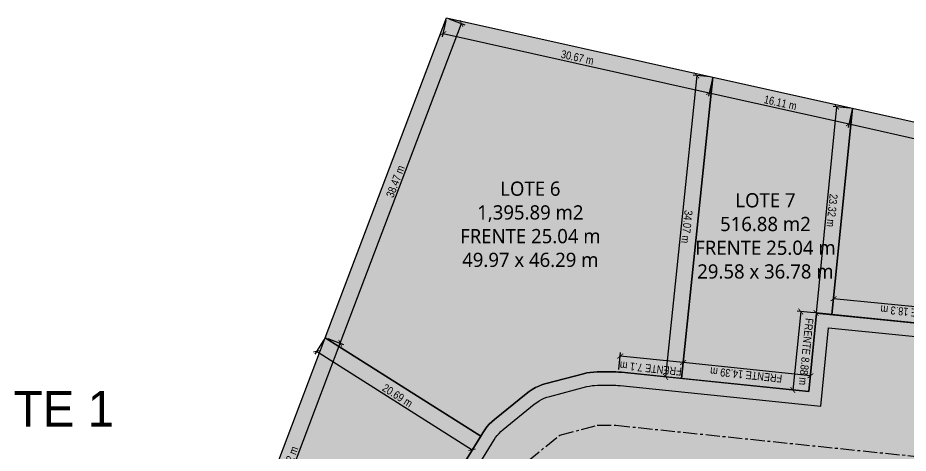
# Model space of a CAD drawing. Header units: metres. Extents: x 357816 to 358234, y 2285110 to 2285487.
# Drawn here: x 357893.3 to 357993.5, y 2285240 to 2285289 of the extents above; entities that cross this region are included whole.
import ezdxf
from ezdxf.enums import TextEntityAlignment as Align

# ---------------------------------------------------------------- set-up
doc = ezdxf.new("R2010")
doc.units = ezdxf.units.M
doc.header["$LTSCALE"] = 0.5
doc.linetypes.add('CENTER', pattern=[5.08, 3.175, -0.635, 0.635, -0.635])
for name, color, linetype in [('COTAS', 6, 'Continuous'), ('LOTES', 2, 'Continuous'), ('TEXTOS', 7, 'Continuous'), ('VIAL_ASFALTO', 8, 'Continuous'), ('VIAL_BANQUETA', 9, 'CONTINUOUS')]:
    doc.layers.add(name, color=color, linetype=linetype)
doc.styles.add('OpenSans', font='OpenSans-Regular.ttf')
doc.styles.add('OpenSansCondensed-Light', font='OpenSansCondensed-Light.ttf')
doc.dimstyles.new('COTAS_M', dxfattribs={"dimtxt": 0.9, "dimasz": 0.6, "dimexe": 0.4, "dimexo": 0.3, "dimgap": 0.2, "dimtad": 1, "dimzin": 12, "dimdsep": 46, "dimtxsty": 'OpenSansCondensed-Light', "dimblk": 'ARCHTICK', "dimcen": 2.5, "dimclrd": 256, "dimclre": 256, "dimclrt": 256, "dimazin": 3, "dimtfac": 0.5, "dimtmove": 2, "dimatfit": 3})

# ---------------------------------------------------------------- blocks, each defined once
blk = doc.blocks.new('_ARCHTICK')
at = {"color": 0, "linetype": 'BYBLOCK', "const_width": 0.15}
blk.add_lwpolyline([(-0.5, -0.5), (0.5, 0.5)], dxfattribs=at)
blk = doc.blocks.new('*D18')
for p, q in [((357919.27, 2285225.12), (357929.59, 2285252.36)), ((357928.19, 2285252.89), (357929.97, 2285252.21)), ((357917.87, 2285225.65), (357919.65, 2285224.98))]:
    blk.add_line(p, q)
at = {"layer": 'Defpoints'}
for p in [(357927.91, 2285252.99), (357917.59, 2285225.76), (357919.27, 2285225.12)]:
    blk.add_point(p, dxfattribs=at)
at = {"layer": 'COTAS', "xscale": 0.6, "yscale": 0.6}
for p, rotation in [((357929.59, 2285252.36), 69.24801258604921), ((357919.27, 2285225.12), 249.2480125860492)]:
    blk.add_blockref('_ARCHTICK', p, dxfattribs=dict(at, rotation=rotation))
at = {"layer": 'COTAS', "insert": (357923.82, 2285238.97), "char_height": 0.9, "attachment_point": 5, "rotation": 69.248, "style": 'OpenSansCondensed-Light'}
blk.add_mtext('29.12 m', dxfattribs=at)
blk = doc.blocks.new('*D19')
for p, q in [((357927.75, 2285252.74), (357926.73, 2285251.14)), ((357926.94, 2285251.47), (357944.42, 2285240.39)), ((357945.22, 2285241.65), (357944.2, 2285240.05))]:
    blk.add_line(p, q)
at = {"layer": 'Defpoints'}
for p in [(357927.91, 2285252.99), (357926.94, 2285251.47), (357945.38, 2285241.91)]:
    blk.add_point(p, dxfattribs=at)
at = {"layer": 'COTAS', "xscale": 0.6, "yscale": 0.6}
for p, rotation in [((357926.94, 2285251.47), 147.604402993723), ((357944.42, 2285240.39), -32.395597006276994)]:
    blk.add_blockref('_ARCHTICK', p, dxfattribs=dict(at, rotation=rotation))
at = {"layer": 'COTAS', "insert": (357936.03, 2285246.48), "char_height": 0.9, "attachment_point": 5, "rotation": 327.6044, "style": 'OpenSansCondensed-Light'}
blk.add_mtext('20.69 m', dxfattribs=at)
blk = doc.blocks.new('*D20')
for p, q in [((357960.92, 2285249.43), (357961.11, 2285251.32)), ((357968.14, 2285250.2), (357961.07, 2285250.92)), ((357967.99, 2285248.71), (357968.18, 2285250.6))]:
    blk.add_line(p, q)
at = {"layer": 'Defpoints'}
for p in [(357968.14, 2285250.2), (357960.89, 2285249.13), (357967.96, 2285248.41)]:
    blk.add_point(p, dxfattribs=at)
at = {"layer": 'COTAS', "xscale": 0.6, "yscale": 0.6}
for p, rotation in [((357961.07, 2285250.92), 174.14168026620027), ((357968.14, 2285250.2), 354.1416802662003)]:
    blk.add_blockref('_ARCHTICK', p, dxfattribs=dict(at, rotation=rotation))
at = {"layer": 'COTAS', "insert": (357964.5, 2285249.52), "char_height": 0.9, "attachment_point": 5, "rotation": 174.1417, "style": 'OpenSansCondensed-Light'}
blk.add_mtext('FRENTE 7.1 m', dxfattribs=at)
blk = doc.blocks.new('*D21')
for p, q in [((357929.59, 2285252.36), (357943.22, 2285288.33)), ((357941.82, 2285288.86), (357943.6, 2285288.19)), ((357928.19, 2285252.89), (357929.97, 2285252.21))]:
    blk.add_line(p, q)
at = {"layer": 'Defpoints'}
for p in [(357941.54, 2285288.97), (357927.91, 2285252.99), (357929.59, 2285252.36)]:
    blk.add_point(p, dxfattribs=at)
at = {"layer": 'COTAS', "xscale": 0.6, "yscale": 0.6}
for p, rotation in [((357943.22, 2285288.33), 69.24801258615568), ((357929.59, 2285252.36), 249.24801258615568)]:
    blk.add_blockref('_ARCHTICK', p, dxfattribs=dict(at, rotation=rotation))
at = {"layer": 'COTAS', "insert": (357935.8, 2285270.57), "char_height": 0.9, "attachment_point": 5, "rotation": 69.248, "style": 'OpenSansCondensed-Light'}
blk.add_mtext('38.47 m', dxfattribs=at)
blk = doc.blocks.new('*D22')
for p, q in [((357941.47, 2285288.68), (357941.06, 2285286.82)), ((357941.15, 2285287.21), (357971.08, 2285280.54)), ((357971.41, 2285282), (357970.99, 2285280.15))]:
    blk.add_line(p, q)
at = {"layer": 'Defpoints'}
for p in [(357941.54, 2285288.97), (357941.15, 2285287.21), (357971.47, 2285282.3)]:
    blk.add_point(p, dxfattribs=at)
at = {"layer": 'COTAS', "xscale": 0.6, "yscale": 0.6}
for p, rotation in [((357941.15, 2285287.21), 167.43030142478761), ((357971.08, 2285280.54), -12.569698575212374)]:
    blk.add_blockref('_ARCHTICK', p, dxfattribs=dict(at, rotation=rotation))
at = {"layer": 'COTAS', "insert": (357956.26, 2285284.51), "char_height": 0.9, "attachment_point": 5, "rotation": 347.4303, "style": 'OpenSansCondensed-Light'}
blk.add_mtext('30.67 m', dxfattribs=at)
blk = doc.blocks.new('*D23')
for p, q in [((357969.68, 2285282.48), (357966.17, 2285248.59)), ((357971.17, 2285282.33), (357969.28, 2285282.52)), ((357967.66, 2285248.44), (357965.77, 2285248.63))]:
    blk.add_line(p, q)
at = {"layer": 'Defpoints'}
for p in [(357969.68, 2285282.48), (357971.47, 2285282.3), (357967.96, 2285248.41)]:
    blk.add_point(p, dxfattribs=at)
at = {"layer": 'COTAS', "xscale": 0.6, "yscale": 0.6}
for p, rotation in [((357969.68, 2285282.48), 84.07704181257049), ((357966.17, 2285248.59), -95.92295818742951)]:
    blk.add_blockref('_ARCHTICK', p, dxfattribs=dict(at, rotation=rotation))
at = {"layer": 'COTAS', "insert": (357968.57, 2285265.47), "char_height": 0.9, "attachment_point": 5, "rotation": 264.077, "style": 'OpenSansCondensed-Light'}
blk.add_mtext('34.07 m', dxfattribs=at)
blk = doc.blocks.new('*D24')
for p, q in [((357981.37, 2285255.94), (357980.48, 2285247.1)), ((357982.86, 2285255.79), (357980.97, 2285255.98)), ((357981.97, 2285246.95), (357980.08, 2285247.14))]:
    blk.add_line(p, q)
at = {"layer": 'Defpoints'}
for p in [(357981.37, 2285255.94), (357983.16, 2285255.76), (357982.27, 2285246.92)]:
    blk.add_point(p, dxfattribs=at)
at = {"layer": 'COTAS', "xscale": 0.6, "yscale": 0.6}
for p, rotation in [((357981.37, 2285255.94), 84.24543466894124), ((357980.48, 2285247.1), -95.75456533105876)]:
    blk.add_blockref('_ARCHTICK', p, dxfattribs=dict(at, rotation=rotation))
at = {"layer": 'COTAS', "insert": (357981.97, 2285251.42), "char_height": 0.9, "attachment_point": 5, "rotation": 264.2454, "style": 'OpenSansCondensed-Light'}
blk.add_mtext('FRENTE 8.88 m', dxfattribs=at)
blk = doc.blocks.new('*D25')
for p, q in [((357967.99, 2285248.71), (357968.18, 2285250.6)), ((357982.46, 2285248.71), (357968.14, 2285250.2)), ((357982.3, 2285247.22), (357982.5, 2285249.11))]:
    blk.add_line(p, q)
at = {"layer": 'Defpoints'}
for p in [(357967.96, 2285248.41), (357982.46, 2285248.71), (357982.27, 2285246.92)]:
    blk.add_point(p, dxfattribs=at)
at = {"layer": 'COTAS', "xscale": 0.6, "yscale": 0.6}
for p, rotation in [((357968.14, 2285250.2), 174.0770418102772), ((357982.46, 2285248.71), 354.0770418102772)]:
    blk.add_blockref('_ARCHTICK', p, dxfattribs=dict(at, rotation=rotation))
at = {"layer": 'COTAS', "insert": (357975.23, 2285248.81), "char_height": 0.9, "attachment_point": 5, "rotation": 174.077, "style": 'OpenSansCondensed-Light'}
blk.add_mtext('FRENTE 14.39 m', dxfattribs=at)
blk = doc.blocks.new('*D26')
for p, q in [((357971.41, 2285282), (357970.99, 2285280.15)), ((357971.08, 2285280.54), (357986.8, 2285277.03)), ((357987.13, 2285278.5), (357986.72, 2285276.64))]:
    blk.add_line(p, q)
at = {"layer": 'Defpoints'}
for p in [(357971.47, 2285282.3), (357971.08, 2285280.54), (357987.19, 2285278.79)]:
    blk.add_point(p, dxfattribs=at)
at = {"layer": 'COTAS', "xscale": 0.6, "yscale": 0.6}
for p, rotation in [((357971.08, 2285280.54), 167.43030142461078), ((357986.8, 2285277.03), -12.569698575389213)]:
    blk.add_blockref('_ARCHTICK', p, dxfattribs=dict(at, rotation=rotation))
at = {"layer": 'COTAS', "insert": (357979.08, 2285279.42), "char_height": 0.9, "attachment_point": 5, "rotation": 347.4303, "style": 'OpenSansCondensed-Light'}
blk.add_mtext('16.11 m', dxfattribs=at)
blk = doc.blocks.new('*D27')
for p, q in [((357985.4, 2285278.97), (357983.09, 2285255.77)), ((357986.9, 2285278.82), (357985.01, 2285279.01)), ((357984.58, 2285255.62), (357982.69, 2285255.81))]:
    blk.add_line(p, q)
at = {"layer": 'Defpoints'}
for p in [(357985.4, 2285278.97), (357987.19, 2285278.79), (357984.88, 2285255.59)]:
    blk.add_point(p, dxfattribs=at)
at = {"layer": 'COTAS', "xscale": 0.6, "yscale": 0.6}
for p, rotation in [((357985.4, 2285278.97), 84.29794616028987), ((357983.09, 2285255.77), -95.70205383971013)]:
    blk.add_blockref('_ARCHTICK', p, dxfattribs=dict(at, rotation=rotation))
at = {"layer": 'COTAS', "insert": (357984.89, 2285267.3), "char_height": 0.9, "attachment_point": 5, "rotation": 264.2979, "style": 'OpenSansCondensed-Light'}
blk.add_mtext('23.32 m', dxfattribs=at)
blk = doc.blocks.new('*D29')
for p, q in [((357984.91, 2285255.89), (357985.1, 2285257.78)), ((358003.27, 2285255.56), (357985.06, 2285257.38)), ((358003.12, 2285254.07), (358003.31, 2285255.96))]:
    blk.add_line(p, q)
at = {"layer": 'Defpoints'}
for p in [(357984.88, 2285255.59), (358003.27, 2285255.56), (358003.09, 2285253.77)]:
    blk.add_point(p, dxfattribs=at)
at = {"layer": 'COTAS', "xscale": 0.6, "yscale": 0.6}
for p, rotation in [((357985.06, 2285257.38), 174.2979461516518), ((358003.27, 2285255.56), 354.2979461516518)]:
    blk.add_blockref('_ARCHTICK', p, dxfattribs=dict(at, rotation=rotation))
at = {"layer": 'COTAS', "insert": (357994.1, 2285255.82), "char_height": 0.9, "attachment_point": 5, "rotation": 174.2979, "style": 'OpenSansCondensed-Light'}
blk.add_mtext('FRENTE 18.3 m', dxfattribs=at)
blk = doc.blocks.new('*D30')
for p, q in [((357987.13, 2285278.5), (357986.72, 2285276.64)), ((357986.8, 2285277.03), (358054.02, 2285262.05)), ((358054.35, 2285263.51), (358053.93, 2285261.66))]:
    blk.add_line(p, q)
at = {"layer": 'Defpoints'}
for p in [(357987.19, 2285278.79), (357986.8, 2285277.03), (358054.41, 2285263.8)]:
    blk.add_point(p, dxfattribs=at)
at = {"layer": 'COTAS', "xscale": 0.6, "yscale": 0.6}
for p, rotation in [((357986.8, 2285277.03), 167.4303014250695), ((358054.02, 2285262.05), -12.569698574930499)]:
    blk.add_blockref('_ARCHTICK', p, dxfattribs=dict(at, rotation=rotation))
at = {"layer": 'COTAS', "insert": (358020.55, 2285270.17), "char_height": 0.9, "attachment_point": 5, "rotation": 347.4303, "style": 'OpenSansCondensed-Light'}
blk.add_mtext('68.87 m', dxfattribs=at)

msp = doc.modelspace()

# ---------------------------------------------------------------- hatches: boundary and pattern name
at = {"layer": 'LOTES', "transparency": 33554521}
for points in [[(357967.956, 2285248.407), (357961.199, 2285249.108), (357960.89, 2285249.132), (357960.58, 2285249.14), (357958.48, 2285249.14), (357958.094, 2285249.128), (357957.709, 2285249.09), (357957.327, 2285249.028), (357956.95, 2285248.942), (357952.74, 2285247.832), (357952.333, 2285247.709), (357951.936, 2285247.558), (357951.551, 2285247.378), (357951.179, 2285247.172), (357950.823, 2285246.941), (357950.483, 2285246.684), (357946.943, 2285243.804), (357946.639, 2285243.539), (357946.353, 2285243.254), (357946.087, 2285242.951), (357945.842, 2285242.63), (357945.62, 2285242.294), (357945.381, 2285241.906), (357927.908, 2285252.993), (357941.54, 2285288.97), (357971.471, 2285282.296)], [(357984.878, 2285255.588), (357983.16, 2285255.76), (357982.269, 2285246.922), (357967.956, 2285248.407), (357971.471, 2285282.296), (357987.195, 2285278.79)], [(358002.418, 2285247.106), (358003.09, 2285253.77), (357984.878, 2285255.588), (357987.195, 2285278.79), (358054.412, 2285263.803), (358054.41, 2285263.793), (358043.71, 2285266.16), (358037.277, 2285243.593)], [(357945.381, 2285241.906), (357943.51, 2285238.864), (357943.321, 2285238.534), (357943.153, 2285238.192), (357943.007, 2285237.841), (357935.838, 2285218.863), (357917.588, 2285225.758), (357927.908, 2285252.993)]]:
    msp.add_hatch(color=2, dxfattribs=at).paths.add_polyline_path(points)
at = {"layer": 'VIAL_ASFALTO', "transparency": 33554546}
msp.add_hatch(color=8, dxfattribs=at).paths.add_polyline_path([(357888.604, 2285128.28), (357890.138, 2285131.791), (357890.255, 2285132.04), (357890.385, 2285132.282), (357894.01, 2285138.548), (357894.213, 2285138.868), (357894.439, 2285139.172), (357899.053, 2285144.877), (357899.322, 2285145.185), (357912.677, 2285159.295), (357916.414, 2285164.759), (357917.533, 2285166.905), (357920.309, 2285173.517), (357944.402, 2285237.288), (357944.52, 2285237.574), (357944.646, 2285237.83), (357944.8, 2285238.098), (357946.884, 2285241.486), (357947.065, 2285241.76), (357947.249, 2285242), (357947.448, 2285242.228), (357947.662, 2285242.441), (357947.91, 2285242.657), (357951.409, 2285245.504), (357951.685, 2285245.712), (357951.952, 2285245.886), (357952.231, 2285246.04), (357952.52, 2285246.175), (357952.818, 2285246.288), (357953.148, 2285246.388), (357957.309, 2285247.485), (357957.616, 2285247.555), (357957.902, 2285247.602), (357958.19, 2285247.63), (357958.504, 2285247.64), (357960.561, 2285247.64), (357960.812, 2285247.633), (357961.064, 2285247.614), (357983.611, 2285245.275), (357984.502, 2285254.119), (358001.447, 2285252.427), (357998.758, 2285225.741), (357981.813, 2285227.433), (357982.709, 2285236.32), (357960.347, 2285238.64), (357959.063, 2285238.64), (357956.356, 2285237.926), (357954.163, 2285236.141), (357952.678, 2285233.728), (357928.704, 2285170.272), (357928.634, 2285170.096), (357925.771, 2285163.277), (357925.585, 2285162.881), (357924.28, 2285160.379), (357924.138, 2285160.126), (357923.982, 2285159.881), (357919.921, 2285153.944), (357919.691, 2285153.635), (357919.438, 2285153.345), (357905.959, 2285139.104), (357901.64, 2285133.763), (357900.717, 2285132.169), (357900.549, 2285131.867), (357900.32, 2285131.412), (357900.111, 2285130.941), (357899.926, 2285130.46), (357899.764, 2285129.97), (357899.627, 2285129.474), (357899.514, 2285128.971), (357899.426, 2285128.463), (357899.363, 2285127.951), (357899.325, 2285127.437), (357899.312, 2285126.922), (357899.325, 2285126.407), (357899.363, 2285125.893), (357899.426, 2285125.381), (357899.514, 2285124.874), (357899.627, 2285124.371), (357899.764, 2285123.874), (357899.926, 2285123.385), (357900.111, 2285122.904), (357900.32, 2285122.433), (357900.552, 2285121.972), (357900.806, 2285121.524), (357901.082, 2285121.088), (357901.379, 2285120.667), (357901.696, 2285120.261), (357902.032, 2285119.871), (357902.24, 2285119.652), (357901.24, 2285119.6), (357886.574, 2285122.842), (357888.495, 2285128.008)])
at = {"layer": 'VIAL_BANQUETA', "transparency": 33554585}
msp.add_hatch(color=9, dxfattribs=at).paths.add_polyline_path([(357887.221, 2285128.861), (357888.771, 2285132.411), (357888.915, 2285132.717), (357889.076, 2285133.014), (357892.726, 2285139.324), (357892.976, 2285139.719), (357893.255, 2285140.093), (357897.905, 2285145.843), (357898.212, 2285146.194), (357911.506, 2285160.239), (357915.126, 2285165.532), (357916.175, 2285167.543), (357918.916, 2285174.072), (357943.007, 2285237.841), (357943.153, 2285238.192), (357943.321, 2285238.534), (357943.51, 2285238.864), (357945.62, 2285242.294), (357945.842, 2285242.63), (357946.087, 2285242.951), (357946.353, 2285243.254), (357946.639, 2285243.539), (357946.943, 2285243.804), (357950.483, 2285246.684), (357950.823, 2285246.941), (357951.179, 2285247.172), (357951.551, 2285247.378), (357951.936, 2285247.558), (357952.333, 2285247.709), (357952.74, 2285247.832), (357956.95, 2285248.942), (357957.327, 2285249.028), (357957.709, 2285249.09), (357958.094, 2285249.128), (357958.48, 2285249.14), (357960.58, 2285249.14), (357960.89, 2285249.132), (357961.199, 2285249.108), (357982.269, 2285246.922), (357983.16, 2285255.76), (358003.09, 2285253.77), (358000.1, 2285224.1), (357980.17, 2285226.09), (357981.066, 2285234.982), (357960.27, 2285237.14), (357959.258, 2285237.14), (357957.052, 2285236.558), (357955.307, 2285235.139), (357954.03, 2285233.064), (357930.103, 2285169.729), (357930.022, 2285169.527), (357927.142, 2285162.667), (357926.93, 2285162.215), (357925.6, 2285159.665), (357925.425, 2285159.354), (357925.232, 2285159.053), (357921.142, 2285153.073), (357920.86, 2285152.692), (357920.548, 2285152.336), (357907.088, 2285138.115), (357902.879, 2285132.911), (357902.022, 2285131.429), (357902.023, 2285131.426), (357901.875, 2285131.165), (357901.677, 2285130.77), (357901.498, 2285130.366), (357901.339, 2285129.954), (357901.2, 2285129.535), (357901.082, 2285129.109), (357900.986, 2285128.678), (357900.91, 2285128.243), (357900.856, 2285127.804), (357900.823, 2285127.364), (357900.813, 2285126.922), (357900.823, 2285126.481), (357900.856, 2285126.04), (357900.91, 2285125.602), (357900.986, 2285125.166), (357901.082, 2285124.735), (357901.2, 2285124.31), (357901.339, 2285123.89), (357901.498, 2285123.478), (357901.677, 2285123.074), (357901.875, 2285122.68), (357902.093, 2285122.295), (357902.329, 2285121.922), (357902.584, 2285121.561), (357902.856, 2285121.213), (357903.144, 2285120.878), (357903.449, 2285120.558), (357903.769, 2285120.254), (357904.103, 2285119.965), (357904.362, 2285119.763), (357902.24, 2285119.652), (357902.032, 2285119.871), (357901.696, 2285120.261), (357901.379, 2285120.667), (357901.082, 2285121.088), (357900.806, 2285121.524), (357900.552, 2285121.972), (357900.32, 2285122.433), (357900.111, 2285122.904), (357899.926, 2285123.385), (357899.764, 2285123.874), (357899.627, 2285124.371), (357899.514, 2285124.874), (357899.426, 2285125.381), (357899.363, 2285125.893), (357899.325, 2285126.407), (357899.312, 2285126.922), (357899.325, 2285127.437), (357899.363, 2285127.951), (357899.426, 2285128.463), (357899.514, 2285128.971), (357899.627, 2285129.474), (357899.764, 2285129.97), (357899.926, 2285130.46), (357900.111, 2285130.941), (357900.32, 2285131.412), (357900.549, 2285131.867), (357900.717, 2285132.169), (357901.64, 2285133.763), (357905.959, 2285139.104), (357919.438, 2285153.345), (357919.691, 2285153.635), (357919.921, 2285153.944), (357923.982, 2285159.881), (357924.138, 2285160.126), (357924.28, 2285160.379), (357925.585, 2285162.881), (357925.771, 2285163.277), (357928.634, 2285170.096), (357928.704, 2285170.272), (357952.678, 2285233.728), (357954.163, 2285236.141), (357956.356, 2285237.926), (357959.063, 2285238.64), (357960.347, 2285238.64), (357982.709, 2285236.32), (357981.813, 2285227.433), (357998.758, 2285225.741), (358001.447, 2285252.427), (357984.502, 2285254.119), (357983.611, 2285245.275), (357961.064, 2285247.614), (357960.812, 2285247.633), (357960.561, 2285247.64), (357958.504, 2285247.64), (357958.19, 2285247.63), (357957.902, 2285247.602), (357957.616, 2285247.555), (357957.309, 2285247.485), (357953.148, 2285246.388), (357952.818, 2285246.288), (357952.52, 2285246.175), (357952.231, 2285246.04), (357951.952, 2285245.886), (357951.685, 2285245.712), (357951.409, 2285245.504), (357947.91, 2285242.657), (357947.662, 2285242.441), (357947.448, 2285242.228), (357947.249, 2285242), (357947.065, 2285241.76), (357946.884, 2285241.486), (357944.8, 2285238.098), (357944.646, 2285237.83), (357944.52, 2285237.574), (357944.402, 2285237.288), (357920.309, 2285173.517), (357917.533, 2285166.905), (357916.414, 2285164.759), (357912.677, 2285159.295), (357899.322, 2285145.185), (357899.053, 2285144.877), (357894.439, 2285139.172), (357894.213, 2285138.868), (357894.01, 2285138.548), (357890.385, 2285132.282), (357890.255, 2285132.04), (357890.138, 2285131.791), (357888.604, 2285128.28), (357888.495, 2285128.008), (357886.574, 2285122.842), (357885.095, 2285123.169), (357887.096, 2285128.551)])

# ---------------------------------------------------------------- linework, layer by layer
at = {"layer": 'LOTES'}
for points in [[(357967.956, 2285248.407), (357961.199, 2285249.108), (357960.89, 2285249.132), (357960.58, 2285249.14), (357958.48, 2285249.14), (357958.094, 2285249.128), (357957.709, 2285249.09), (357957.327, 2285249.028), (357956.95, 2285248.942), (357952.74, 2285247.832), (357952.333, 2285247.709), (357951.936, 2285247.558), (357951.551, 2285247.378), (357951.179, 2285247.172), (357950.823, 2285246.941), (357950.483, 2285246.684), (357946.943, 2285243.804), (357946.639, 2285243.539), (357946.353, 2285243.254), (357946.087, 2285242.951), (357945.842, 2285242.63), (357945.62, 2285242.294), (357945.381, 2285241.906), (357927.908, 2285252.993), (357941.54, 2285288.97), (357971.471, 2285282.296)], [(357984.878, 2285255.588), (357983.16, 2285255.76), (357982.269, 2285246.922), (357967.956, 2285248.407), (357971.471, 2285282.296), (357987.195, 2285278.79)], [(358002.418, 2285247.106), (358003.09, 2285253.77), (357984.878, 2285255.588), (357987.195, 2285278.79), (358054.412, 2285263.803), (358054.41, 2285263.793), (358043.71, 2285266.16), (358037.277, 2285243.593)], [(357945.381, 2285241.906), (357943.51, 2285238.864), (357943.321, 2285238.534), (357943.153, 2285238.192), (357943.007, 2285237.841), (357935.838, 2285218.863), (357917.588, 2285225.758), (357927.908, 2285252.993)]]:
    msp.add_lwpolyline(points, close=True, dxfattribs=at)
at = {"layer": 'VIAL_ASFALTO'}
msp.add_lwpolyline([(357944.8, 2285238.098), (357946.884, 2285241.486), (357947.065, 2285241.76), (357947.249, 2285242), (357947.448, 2285242.228), (357947.662, 2285242.441), (357947.91, 2285242.657), (357951.409, 2285245.504), (357951.685, 2285245.712), (357951.952, 2285245.886), (357952.231, 2285246.04), (357952.52, 2285246.175), (357952.818, 2285246.288), (357953.148, 2285246.388), (357957.309, 2285247.485), (357957.616, 2285247.555), (357957.902, 2285247.602), (357958.19, 2285247.63), (357958.504, 2285247.64), (357960.561, 2285247.64), (357960.812, 2285247.633), (357961.064, 2285247.614), (357983.611, 2285245.275), (357984.502, 2285254.119), (358001.447, 2285252.427)], dxfattribs=at)
at = {"layer": 'VIAL_ASFALTO', "color": 1, "linetype": 'CENTER'}
msp.add_lwpolyline([(357891.01, 2285121.861), (357892.72, 2285126.46), (357894.27, 2285130.01), (357897.92, 2285136.32), (357902.57, 2285142.07), (357916.19, 2285156.46), (357920.28, 2285162.44), (357921.61, 2285164.99), (357924.49, 2285171.85), (357948.62, 2285235.72), (357950.73, 2285239.15), (357954.27, 2285242.03), (357958.48, 2285243.14), (357960.58, 2285243.14), (358000.1, 2285239.04)], dxfattribs=at)
at = {"layer": 'VIAL_BANQUETA'}
msp.add_lwpolyline([(357943.51, 2285238.864), (357945.62, 2285242.294), (357945.842, 2285242.63), (357946.087, 2285242.951), (357946.353, 2285243.254), (357946.639, 2285243.539), (357946.943, 2285243.804), (357950.483, 2285246.684), (357950.823, 2285246.941), (357951.179, 2285247.172), (357951.551, 2285247.378), (357951.936, 2285247.558), (357952.333, 2285247.709), (357952.74, 2285247.832), (357956.95, 2285248.942), (357957.327, 2285249.028), (357957.709, 2285249.09), (357958.094, 2285249.128), (357958.48, 2285249.14), (357960.58, 2285249.14), (357960.89, 2285249.132), (357961.199, 2285249.108), (357982.269, 2285246.922), (357983.16, 2285255.76), (358003.09, 2285253.77)], dxfattribs=at)

# ---------------------------------------------------------------- texts
at = {"layer": 'TEXTOS', "color": 4}
msp.add_text('MACROLOTE 1', height=4, dxfattribs=at).set_placement((357885, 2285245), align=Align.MIDDLE_CENTER)
at = {"layer": 'TEXTOS', "char_height": 1.6, "attachment_point": 5, "style": 'OpenSans'}
for s, insert in [('LOTE 6\\P1,395.89 m2\\PFRENTE 25.04 m\\P49.97 x 46.29 m', (357950.966, 2285265.735)), ('LOTE 7\\P516.88 m2\\PFRENTE 25.04 m\\P29.58 x 36.78 m', (357977.399, 2285264.43))]:
    msp.add_mtext(s, dxfattribs=dict(at, insert=insert))

# ---------------------------------------------------------------- dimensions: what is measured, and where the dimension line sits
at = {"layer": 'COTAS'}
for base, p1, p2, angle, picture, middle in [((357929.591, 2285252.355), (357927.908, 2285252.993), (357941.54, 2285288.97), 69.24801, '*D21', (357935.799, 2285270.574)), ((357941.148, 2285287.213), (357941.54, 2285288.97), (357971.471, 2285282.296), 347.4303, '*D22', (357956.255, 2285284.511)), ((357969.681, 2285282.482), (357971.471, 2285282.296), (357967.956, 2285248.407), 264.07704, '*D23', (357968.57, 2285265.47)), ((357971.08, 2285280.539), (357971.471, 2285282.296), (357987.195, 2285278.79), 347.4303, '*D26', (357979.083, 2285279.421)), ((357985.404, 2285278.969), (357987.195, 2285278.79), (357984.878, 2285255.588), 264.29795, '*D27', (357984.892, 2285267.304)), ((357986.803, 2285277.033), (357987.195, 2285278.79), (358054.412, 2285263.803), 347.4303, '*D30', (358020.553, 2285270.174)), ((357919.272, 2285225.12), (357917.588, 2285225.758), (357927.908, 2285252.993), 69.24801, '*D18', (357923.824, 2285238.968)), ((357926.944, 2285251.473), (357927.908, 2285252.993), (357945.381, 2285241.906), 327.6044, '*D19', (357936.029, 2285246.479))]:
    dim = msp.add_linear_dim(base=base, p1=p1, p2=p2, angle=angle, dimstyle='COTAS_M', dxfattribs=at)
    dim.commit()
    dim.dimension.update_dxf_attribs({"geometry": picture, "text_midpoint": middle})
for base, p1, p2, angle, picture, middle in [((358003.269, 2285255.561), (358003.09, 2285253.77), (357984.878, 2285255.588), 174.29795, '*D29', (357994.098, 2285255.824)), ((357981.369, 2285255.94), (357983.16, 2285255.76), (357982.269, 2285246.922), 264.24543, '*D24', (357981.968, 2285251.416)), ((357968.139, 2285250.198), (357967.956, 2285248.407), (357960.89, 2285249.132), 174.14168, '*D20', (357964.499, 2285249.516)), ((357982.455, 2285248.712), (357982.269, 2285246.922), (357967.956, 2285248.407), 174.07704, '*D25', (357975.231, 2285248.808))]:
    dim = msp.add_linear_dim(base=base, p1=p1, p2=p2, angle=angle, text='FRENTE <>', dimstyle='COTAS_M', dxfattribs=at)
    dim.commit()
    dim.dimension.update_dxf_attribs({"geometry": picture, "text_midpoint": middle})

doc.saveas('drawing.dxf')
